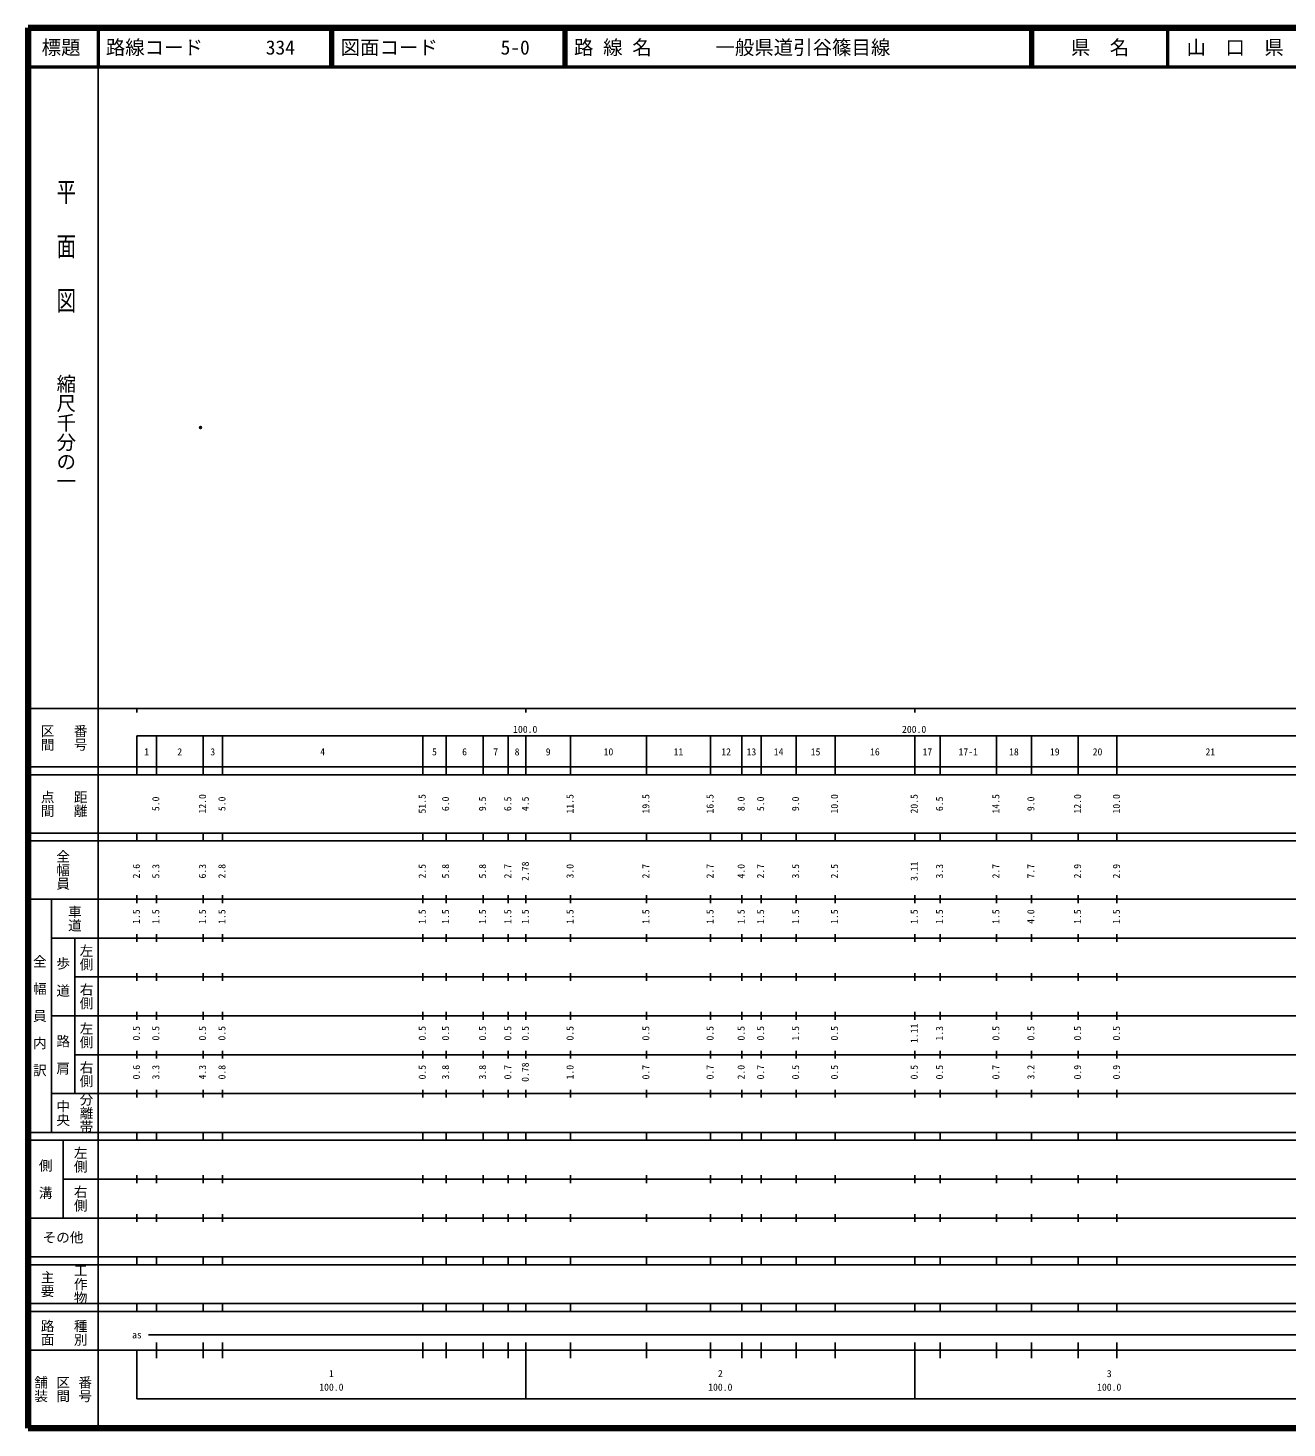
# Model space of a CAD drawing. Units: millimetres on the paper. Extents: x 40 to 680, y 20 to 380.
# Drawn here: x 40 to 363.7, y 20 to 380 of the extents above; entities that cross this region are included whole.
import ezdxf
from ezdxf.enums import TextEntityAlignment as Align

# ---------------------------------------------------------------- set-up
doc = ezdxf.new("R2010")
doc.units = ezdxf.units.MM
doc.header["$PDMODE"] = 32
doc.header["$PDSIZE"] = 0.5
doc.layers.add('M-OTRS', color=6, linetype='Continuous')
doc.layers.add('M-TTL-TXT', color=7, linetype='Continuous')
for name, color, linetype, lineweight in [('M-TTL', 2, 'Continuous', 140), ('M-TTL-BAND', 7, 'Continuous', 25), ('M-TTL-LINE', 7, 'Continuous', 50)]:
    doc.layers.add(name, color=color, linetype=linetype, lineweight=lineweight)
doc.styles.add('@ＭＳ ゴシック', font='')
doc.styles.add('ＭＳ ゴシック', font='')
doc.styles.get('@ＭＳ ゴシック').set_extended_font_data('@MS Gothic')
doc.styles.get('ＭＳ ゴシック').set_extended_font_data('MS Gothic')

msp = doc.modelspace()

# ---------------------------------------------------------------- linework, layer by layer
at = {"layer": 'M-OTRS'}
msp.add_point((84.365, 277.246), dxfattribs=at)
at = {"layer": 'M-TTL'}
for p, q in [((40, 380), (40, 20)), ((680, 380), (40, 380)), ((40, 20), (680, 20))]:
    msp.add_line(p, q, dxfattribs=at)
at = {"layer": 'M-TTL-BAND'}
for p, q in [((58, 370), (58, 20)), ((40, 205), (579, 205)), ((68, 205), (68, 204)), ((168, 205), (168, 204)), ((268, 205), (268, 204)), ((68, 198), (579, 198)), ((68, 198), (68, 188)), ((73, 188), (73, 198)), ((85, 188), (85, 198)), ((90, 188), (90, 198)), ((141.5, 188), (141.5, 198)), ((147.5, 188), (147.5, 198)), ((157, 188), (157, 198)), ((163.5, 188), (163.5, 198)), ((168, 188), (168, 198)), ((179.5, 188), (179.5, 198)), ((199, 188), (199, 198)), ((215.5, 188), (215.5, 198)), ((223.5, 188), (223.5, 198)), ((228.5, 188), (228.5, 198)), ((237.5, 188), (237.5, 198)), ((247.5, 188), (247.5, 198)), ((268, 188), (268, 198)), ((274.5, 188), (274.5, 198)), ((289, 188), (289, 198)), ((298, 188), (298, 198)), ((310, 188), (310, 198)), ((320, 188), (320, 198)), ((40, 190), (579, 190)), ((40, 188), (579, 188)), ((40, 173), (579, 173)), ((68, 171), (68, 173)), ((73, 171), (73, 173)), ((85, 171), (85, 173)), ((90, 171), (90, 173)), ((141.5, 171), (141.5, 173)), ((147.5, 171), (147.5, 173)), ((157, 171), (157, 173)), ((163.5, 171), (163.5, 173)), ((168, 171), (168, 173)), ((179.5, 171), (179.5, 173)), ((199, 171), (199, 173)), ((215.5, 171), (215.5, 173)), ((223.5, 171), (223.5, 173)), ((228.5, 171), (228.5, 173)), ((237.5, 171), (237.5, 173)), ((247.5, 171), (247.5, 173)), ((268, 171), (268, 173)), ((274.5, 171), (274.5, 173)), ((289, 171), (289, 173)), ((298, 171), (298, 173)), ((310, 171), (310, 173)), ((320, 171), (320, 173)), ((40, 171), (579, 171)), ((40, 156), (579, 156)), ((46, 96), (46, 156)), ((68, 155), (68, 157)), ((73, 155), (73, 157)), ((85, 155), (85, 157)), ((90, 155), (90, 157)), ((141.5, 155), (141.5, 157)), ((147.5, 155), (147.5, 157)), ((157, 155), (157, 157)), ((163.5, 155), (163.5, 157)), ((168, 155), (168, 157)), ((179.5, 155), (179.5, 157)), ((199, 155), (199, 157)), ((215.5, 155), (215.5, 157)), ((223.5, 155), (223.5, 157)), ((228.5, 155), (228.5, 157)), ((237.5, 155), (237.5, 157)), ((247.5, 155), (247.5, 157)), ((268, 155), (268, 157)), ((274.5, 155), (274.5, 157)), ((289, 155), (289, 157)), ((298, 155), (298, 157)), ((310, 155), (310, 157)), ((320, 155), (320, 157)), ((46, 146), (579, 146)), ((52, 146), (52, 106)), ((68, 145), (68, 147)), ((73, 145), (73, 147)), ((85, 145), (85, 147)), ((90, 145), (90, 147)), ((141.5, 145), (141.5, 147)), ((147.5, 145), (147.5, 147)), ((157, 145), (157, 147)), ((163.5, 145), (163.5, 147)), ((168, 145), (168, 147)), ((179.5, 145), (179.5, 147)), ((199, 145), (199, 147)), ((215.5, 145), (215.5, 147)), ((223.5, 145), (223.5, 147)), ((228.5, 145), (228.5, 147)), ((237.5, 145), (237.5, 147)), ((247.5, 145), (247.5, 147)), ((268, 145), (268, 147)), ((274.5, 145), (274.5, 147)), ((289, 145), (289, 147)), ((298, 145), (298, 147)), ((310, 145), (310, 147)), ((320, 145), (320, 147)), ((68, 135), (68, 137)), ((73, 135), (73, 137)), ((85, 135), (85, 137)), ((90, 135), (90, 137)), ((141.5, 135), (141.5, 137)), ((147.5, 135), (147.5, 137)), ((157, 135), (157, 137)), ((163.5, 135), (163.5, 137)), ((168, 135), (168, 137)), ((179.5, 135), (179.5, 137)), ((199, 135), (199, 137)), ((215.5, 135), (215.5, 137)), ((223.5, 135), (223.5, 137)), ((228.5, 135), (228.5, 137)), ((237.5, 135), (237.5, 137)), ((247.5, 135), (247.5, 137)), ((268, 135), (268, 137)), ((274.5, 135), (274.5, 137)), ((289, 135), (289, 137)), ((298, 135), (298, 137)), ((310, 135), (310, 137)), ((320, 135), (320, 137)), ((52, 136), (579, 136)), ((46, 126), (579, 126)), ((68, 125), (68, 127)), ((73, 125), (73, 127)), ((85, 125), (85, 127)), ((90, 125), (90, 127)), ((141.5, 125), (141.5, 127)), ((147.5, 125), (147.5, 127)), ((157, 125), (157, 127)), ((163.5, 125), (163.5, 127)), ((168, 125), (168, 127)), ((179.5, 125), (179.5, 127)), ((199, 125), (199, 127)), ((215.5, 125), (215.5, 127)), ((223.5, 125), (223.5, 127)), ((228.5, 125), (228.5, 127)), ((237.5, 125), (237.5, 127)), ((247.5, 125), (247.5, 127)), ((268, 125), (268, 127)), ((274.5, 125), (274.5, 127)), ((289, 125), (289, 127)), ((298, 125), (298, 127)), ((310, 125), (310, 127)), ((320, 125), (320, 127)), ((52, 116), (579, 116)), ((68, 115), (68, 117)), ((73, 115), (73, 117)), ((85, 115), (85, 117)), ((90, 115), (90, 117)), ((141.5, 115), (141.5, 117)), ((147.5, 115), (147.5, 117)), ((157, 115), (157, 117)), ((163.5, 115), (163.5, 117)), ((168, 115), (168, 117)), ((179.5, 115), (179.5, 117)), ((199, 115), (199, 117)), ((215.5, 115), (215.5, 117)), ((223.5, 115), (223.5, 117)), ((228.5, 115), (228.5, 117)), ((237.5, 115), (237.5, 117)), ((247.5, 115), (247.5, 117)), ((268, 115), (268, 117)), ((274.5, 115), (274.5, 117)), ((289, 115), (289, 117)), ((298, 115), (298, 117)), ((310, 115), (310, 117)), ((320, 115), (320, 117)), ((46, 106), (579, 106)), ((68, 105), (68, 107)), ((73, 105), (73, 107)), ((85, 105), (85, 107)), ((90, 105), (90, 107)), ((141.5, 105), (141.5, 107)), ((147.5, 105), (147.5, 107)), ((157, 105), (157, 107)), ((163.5, 105), (163.5, 107)), ((168, 105), (168, 107)), ((179.5, 105), (179.5, 107)), ((199, 105), (199, 107)), ((215.5, 105), (215.5, 107)), ((223.5, 105), (223.5, 107)), ((228.5, 105), (228.5, 107)), ((237.5, 105), (237.5, 107)), ((247.5, 105), (247.5, 107)), ((268, 105), (268, 107)), ((274.5, 105), (274.5, 107)), ((289, 105), (289, 107)), ((298, 105), (298, 107)), ((310, 105), (310, 107)), ((320, 105), (320, 107)), ((40, 96), (579, 96)), ((40, 94), (579, 94)), ((49, 94), (49, 74)), ((68, 94), (68, 96)), ((73, 94), (73, 96)), ((85, 94), (85, 96)), ((90, 94), (90, 96)), ((141.5, 94), (141.5, 96)), ((147.5, 94), (147.5, 96)), ((157, 94), (157, 96)), ((163.5, 94), (163.5, 96)), ((168, 94), (168, 96)), ((179.5, 94), (179.5, 96)), ((199, 94), (199, 96)), ((215.5, 94), (215.5, 96)), ((223.5, 94), (223.5, 96)), ((228.5, 94), (228.5, 96)), ((237.5, 94), (237.5, 96)), ((247.5, 94), (247.5, 96)), ((268, 94), (268, 96)), ((274.5, 94), (274.5, 96)), ((289, 94), (289, 96)), ((298, 94), (298, 96)), ((310, 94), (310, 96)), ((320, 94), (320, 96)), ((49, 84), (579, 84)), ((68, 83), (68, 85)), ((73, 83), (73, 85)), ((85, 83), (85, 85)), ((90, 83), (90, 85)), ((141.5, 83), (141.5, 85)), ((147.5, 83), (147.5, 85)), ((157, 83), (157, 85)), ((163.5, 83), (163.5, 85)), ((168, 83), (168, 85)), ((179.5, 83), (179.5, 85)), ((199, 83), (199, 85)), ((215.5, 83), (215.5, 85)), ((223.5, 83), (223.5, 85)), ((228.5, 83), (228.5, 85)), ((237.5, 83), (237.5, 85)), ((247.5, 83), (247.5, 85)), ((268, 83), (268, 85)), ((274.5, 83), (274.5, 85)), ((289, 83), (289, 85)), ((298, 83), (298, 85)), ((310, 83), (310, 85)), ((320, 83), (320, 85)), ((40, 74), (579, 74)), ((68, 73), (68, 75)), ((73, 73), (73, 75)), ((85, 73), (85, 75)), ((90, 73), (90, 75)), ((141.5, 73), (141.5, 75)), ((147.5, 73), (147.5, 75)), ((157, 73), (157, 75)), ((163.5, 73), (163.5, 75)), ((168, 73), (168, 75)), ((179.5, 73), (179.5, 75)), ((199, 73), (199, 75)), ((215.5, 73), (215.5, 75)), ((223.5, 73), (223.5, 75)), ((228.5, 73), (228.5, 75)), ((237.5, 73), (237.5, 75)), ((247.5, 73), (247.5, 75)), ((268, 73), (268, 75)), ((274.5, 73), (274.5, 75)), ((289, 73), (289, 75)), ((298, 73), (298, 75)), ((310, 73), (310, 75)), ((320, 73), (320, 75)), ((40, 64), (579, 64)), ((40, 62), (579, 62)), ((68, 62), (68, 64)), ((73, 62), (73, 64)), ((85, 62), (85, 64)), ((90, 62), (90, 64)), ((141.5, 62), (141.5, 64)), ((147.5, 62), (147.5, 64)), ((157, 62), (157, 64)), ((163.5, 62), (163.5, 64)), ((168, 62), (168, 64)), ((179.5, 62), (179.5, 64)), ((199, 62), (199, 64)), ((215.5, 62), (215.5, 64)), ((223.5, 62), (223.5, 64)), ((228.5, 62), (228.5, 64)), ((237.5, 62), (237.5, 64)), ((247.5, 62), (247.5, 64)), ((268, 62), (268, 64)), ((274.5, 62), (274.5, 64)), ((289, 62), (289, 64)), ((298, 62), (298, 64)), ((310, 62), (310, 64)), ((320, 62), (320, 64)), ((40, 52), (579, 52)), ((68, 50), (68, 52)), ((73, 50), (73, 52)), ((85, 50), (85, 52)), ((90, 50), (90, 52)), ((141.5, 50), (141.5, 52)), ((147.5, 50), (147.5, 52)), ((157, 50), (157, 52)), ((163.5, 50), (163.5, 52)), ((168, 50), (168, 52)), ((179.5, 50), (179.5, 52)), ((199, 50), (199, 52)), ((215.5, 50), (215.5, 52)), ((223.5, 50), (223.5, 52)), ((228.5, 50), (228.5, 52)), ((237.5, 50), (237.5, 52)), ((247.5, 50), (247.5, 52)), ((268, 50), (268, 52)), ((274.5, 50), (274.5, 52)), ((289, 50), (289, 52)), ((298, 50), (298, 52)), ((310, 50), (310, 52)), ((320, 50), (320, 52)), ((40, 50), (579, 50)), ((71, 44), (565, 44)), ((40, 40), (579, 40)), ((68, 40), (68, 27.5)), ((73, 38), (73, 42)), ((85, 38), (85, 42)), ((90, 38), (90, 42)), ((141.5, 38), (141.5, 42)), ((147.5, 38), (147.5, 42)), ((157, 38), (157, 42)), ((163.5, 38), (163.5, 42)), ((168, 27.5), (168, 42)), ((179.5, 38), (179.5, 42)), ((199, 38), (199, 42)), ((215.5, 38), (215.5, 42)), ((223.5, 38), (223.5, 42)), ((228.5, 38), (228.5, 42)), ((237.5, 38), (237.5, 42)), ((247.5, 38), (247.5, 42)), ((268, 27.5), (268, 42)), ((274.5, 38), (274.5, 42)), ((289, 38), (289, 42)), ((298, 38), (298, 42)), ((310, 38), (310, 42)), ((320, 38), (320, 42)), ((68, 27.5), (579, 27.5))]:
    msp.add_line(p, q, dxfattribs=at)
at = {"layer": 'M-TTL-LINE'}
for p, q in [((58, 380), (58, 370)), ((117.75, 380), (117.75, 370)), ((118.25, 380), (118.25, 370)), ((177.75, 380), (177.75, 370)), ((178.25, 380), (178.25, 370)), ((297.75, 380), (297.75, 370)), ((298.25, 380), (298.25, 370)), ((333, 380), (333, 370)), ((40, 370), (680, 370))]:
    msp.add_line(p, q, dxfattribs=at)

# ---------------------------------------------------------------- texts
at = {"layer": 'M-TTL-BAND', "style": '@ＭＳ ゴシック', "width": 1.4}
msp.add_text('平  面  図', height=3.666, rotation=270, dxfattribs=at).set_placement((49.777, 306.475), align=Align.MIDDLE_RIGHT)
at = {"layer": 'M-TTL-BAND', "style": '@ＭＳ ゴシック'}
msp.add_text('縮尺千分の一', height=3.666, rotation=270, dxfattribs=at).set_placement((49.777, 261.03), align=Align.MIDDLE_RIGHT)
for s, p in [('区間', (45, 197.5)), ('番号', (53.5, 197.5)), ('点間', (45, 180.5)), ('距離', (53.5, 180.5)), ('全幅員', (49, 163.5)), ('車道', (52, 151)), ('左側', (55, 141)), ('全\u3000幅\u3000員\u3000内\u3000訳', (43, 126)), ('歩\u3000道', (49, 136)), ('右側', (55, 131)), ('左側', (55, 121)), ('路\u3000肩', (49, 116)), ('右側', (55, 111)), ('分離帯', (55, 101)), ('中央', (49, 101)), ('左側', (53.5, 89)), ('側\u3000溝', (44.5, 84)), ('右側', (53.5, 79)), ('工作物', (53.5, 57)), ('主要', (45, 57)), ('路面', (45, 44.5)), ('種別', (53.5, 44.5)), ('舗装', (43.333, 30)), ('区間', (49, 30)), ('番号', (54.667, 30))]:
    msp.add_text(s, height=2.566, rotation=270, dxfattribs=at).set_placement(p, align=Align.MIDDLE_CENTER)
at = {"layer": 'M-TTL-BAND', "style": 'ＭＳ ゴシック'}
for s, p in [('100.0', (167.844, 198.195)), ('200.0', (267.844, 198.195)), ('1', (70.5, 192.405)), ('2', (79, 192.405)), ('3', (87.5, 192.405)), ('4', (115.75, 192.405)), ('5', (144.5, 192.405)), ('6', (152.25, 192.405)), ('7', (160.25, 192.405)), ('8', (165.75, 192.405)), ('9', (173.75, 192.405)), ('10', (189.25, 192.405)), ('11', (207.25, 192.405)), ('12', (219.5, 192.405)), ('13', (226, 192.405)), ('14', (233, 192.405)), ('15', (242.5, 192.405)), ('16', (257.75, 192.405)), ('17', (271.25, 192.405)), ('17-1', (281.75, 192.405)), ('18', (293.5, 192.405)), ('19', (304, 192.405)), ('20', (315, 192.405)), ('21', (344, 192.405)), ('as', (68, 42.5)), ('1', (118, 32.523)), ('2', (218, 32.523)), ('3', (318, 32.523)), ('100.0', (118, 29.033)), ('100.0', (218, 29.033)), ('100.0', (318, 29.033))]:
    msp.add_text(s, height=1.833, dxfattribs=at).set_placement(p, align=Align.BOTTOM_CENTER)
for s, p in [('5.0', (74.314, 180.5)), ('12.0', (86.314, 180.5)), ('5.0', (91.314, 180.5)), ('51.5', (142.814, 180.5)), ('6.0', (148.814, 180.5)), ('9.5', (158.314, 180.5)), ('6.5', (164.814, 180.5)), ('4.5', (169.314, 180.5)), ('11.5', (180.814, 180.5)), ('19.5', (200.314, 180.5)), ('16.5', (216.814, 180.5)), ('8.0', (224.814, 180.5)), ('5.0', (229.814, 180.5)), ('9.0', (238.814, 180.5)), ('10.0', (248.814, 180.5)), ('20.5', (269.314, 180.5)), ('6.5', (275.814, 180.5)), ('14.5', (290.314, 180.5)), ('9.0', (299.314, 180.5)), ('12.0', (311.314, 180.5)), ('10.0', (321.314, 180.5)), ('2.6', (69.314, 163.174)), ('5.3', (74.314, 163.174)), ('6.3', (86.314, 163.174)), ('2.8', (91.314, 163.174)), ('2.5', (142.814, 163.174)), ('5.8', (148.814, 163.174)), ('5.8', (158.314, 163.174)), ('2.7', (164.814, 163.174)), ('2.78', (169.314, 163.174)), ('3.0', (180.814, 163.174)), ('2.7', (200.314, 163.174)), ('2.7', (216.814, 163.174)), ('4.0', (224.814, 163.174)), ('2.7', (229.814, 163.174)), ('3.5', (238.814, 163.174)), ('2.5', (248.814, 163.174)), ('3.11', (269.314, 163.174)), ('3.3', (275.814, 163.174)), ('2.7', (290.314, 163.174)), ('7.7', (299.314, 163.174)), ('2.9', (311.314, 163.174)), ('2.9', (321.314, 163.174)), ('1.5', (69.314, 151.5)), ('1.5', (74.314, 151.5)), ('1.5', (86.314, 151.5)), ('1.5', (91.314, 151.5)), ('1.5', (142.814, 151.5)), ('1.5', (148.814, 151.5)), ('1.5', (158.314, 151.5)), ('1.5', (164.814, 151.5)), ('1.5', (169.314, 151.5)), ('1.5', (180.814, 151.5)), ('1.5', (200.314, 151.5)), ('1.5', (216.814, 151.5)), ('1.5', (224.814, 151.5)), ('1.5', (229.814, 151.5)), ('1.5', (238.814, 151.5)), ('1.5', (248.814, 151.5)), ('1.5', (269.314, 151.5)), ('1.5', (275.814, 151.5)), ('1.5', (290.314, 151.5)), ('4.0', (299.314, 151.5)), ('1.5', (311.314, 151.5)), ('1.5', (321.314, 151.5)), ('0.5', (69.314, 121.5)), ('0.5', (74.314, 121.5)), ('0.5', (86.314, 121.5)), ('0.5', (91.314, 121.5)), ('0.5', (142.814, 121.5)), ('0.5', (148.814, 121.5)), ('0.5', (158.314, 121.5)), ('0.5', (164.814, 121.5)), ('0.5', (169.314, 121.5)), ('0.5', (180.814, 121.5)), ('0.5', (200.314, 121.5)), ('0.5', (216.814, 121.5)), ('0.5', (224.814, 121.5)), ('0.5', (229.814, 121.5)), ('1.5', (238.814, 121.5)), ('0.5', (248.814, 121.5)), ('1.11', (269.314, 121.5)), ('1.3', (275.814, 121.5)), ('0.5', (290.314, 121.5)), ('0.5', (299.314, 121.5)), ('0.5', (311.314, 121.5)), ('0.5', (321.314, 121.5)), ('0.6', (69.314, 111.5)), ('3.3', (74.314, 111.5)), ('4.3', (86.314, 111.5)), ('0.8', (91.314, 111.5)), ('0.5', (142.814, 111.5)), ('3.8', (148.814, 111.5)), ('3.8', (158.314, 111.5)), ('0.7', (164.814, 111.5)), ('0.78', (169.314, 111.5)), ('1.0', (180.814, 111.5)), ('0.7', (200.314, 111.5)), ('0.7', (216.814, 111.5)), ('2.0', (224.814, 111.5)), ('0.7', (229.814, 111.5)), ('0.5', (238.814, 111.5)), ('0.5', (248.814, 111.5)), ('0.5', (269.314, 111.5)), ('0.5', (275.814, 111.5)), ('0.7', (290.314, 111.5)), ('3.2', (299.314, 111.5)), ('0.9', (311.314, 111.5)), ('0.9', (321.314, 111.5))]:
    msp.add_text(s, height=1.833, rotation=90, dxfattribs=at).set_placement(p, align=Align.BOTTOM_CENTER)
msp.add_text('その他', height=2.566, dxfattribs=at).set_placement((49, 69), align=Align.MIDDLE_CENTER)
at = {"layer": 'M-TTL-TXT', "style": 'ＭＳ ゴシック'}
for s, p in [('標題', (48.5, 375)), ('県\u3000名', (315.625, 375)), ('山\u3000口\u3000県', (350.375, 375))]:
    msp.add_text(s, height=3.666, dxfattribs=at).set_placement(p, align=Align.MIDDLE_CENTER)
for s, p in [('路線コード', (60, 375)), ('334', (101.142, 375)), ('図面コード', (120.38, 375)), ('5-0', (161.521, 375)), ('路 線 名', (180.38, 375)), ('一般県道引谷篠目線', (216.734, 375))]:
    msp.add_text(s, height=3.666, dxfattribs=at).set_placement(p, align=Align.MIDDLE_LEFT)

doc.saveas('drawing.dxf')
